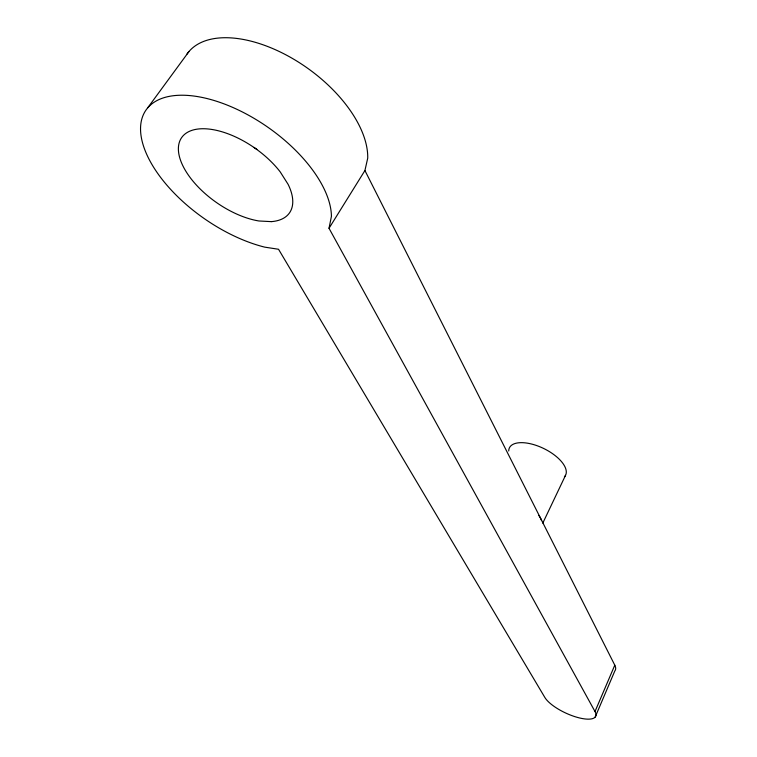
<?xml version="1.0" encoding="UTF-8"?>
<svg xmlns="http://www.w3.org/2000/svg" width="757" height="757" viewBox="0 0 757 757"><rect width="100%" height="100%" fill="white"/><g stroke="black" fill="none" stroke-linecap="round" stroke-linejoin="round"><path stroke-width="1.14" d="M595.002 711.542L329.021 228.292L331.424 216.351A109.756 55.649 34.9 0 0 225.718 104.513A109.756 55.649 34.9 0 0 142.571 142.931A109.756 55.649 34.9 0 0 264.78 247.151L278.538 249.261L544.841 697.443A28.501 9.642 24.9 0 0 577.298 717.371A28.501 9.642 24.9 0 0 595.002 711.542L614.788 665.176L364.921 170.533L367.722 158.156A107.153 58.393 35.7 0 0 291.852 58.119A107.153 58.393 35.7 0 0 186.941 54.144M595.182 717.068L614.807 670.995A28.047 10.295 24.6 0 0 614.788 665.176M542.797 523.106L565.517 475.349M329.021 228.292L364.921 170.533M147.814 107.674L188.966 51.523M538.833 515.441A31.832 13.626 26.2 0 1 541.52 520.561M508.742 450.973A31.236 14.392 26 0 1 542.722 448.03A31.236 14.392 26 0 1 564.41 476.891M256.85 149.356A64.203 34.954 35.7 0 1 254.002 147.397M271.309 221.631L258.932 220.978A65.764 33.308 34.9 0 1 185.531 170.694A65.764 33.308 34.9 0 1 203.728 128.737A65.764 33.308 34.9 0 1 280.213 171.896L288.086 184.301A65.764 33.308 34.9 0 1 271.309 221.631"/></g></svg>
